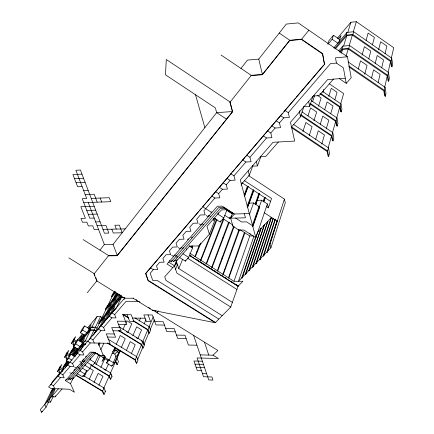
<?xml version="1.0" encoding="UTF-8"?>
<svg xmlns="http://www.w3.org/2000/svg" width="434" height="434" viewBox="0 0 434 434"><rect width="100%" height="100%" fill="white"/><g stroke="black" fill="none" stroke-linecap="round" stroke-linejoin="round"><path stroke-width="0.65" d="M59.219 375.052L59.713 368.857L61.856 364.533L59.653 367.142L57.505 371.461L59.594 372.719M348.909 66.923L383.835 90.89L384.622 95.833L385.311 96.299L386 93.229L385.061 87.277L348.041 61.84M339.92 52.53L342.572 49.449L348.22 48.95L387.274 75.874L388.034 80.751L388.701 81.212L389.363 78.272L388.457 72.391L349.56 45.543L342.757 46.15L338.797 50.773M335.395 48.955L346.826 35.55L352.365 35.035L390.567 61.487L391.3 66.31L391.956 66.76L392.591 63.944L391.712 58.129L353.661 31.753L346.994 32.382L333.854 47.838M385.311 96.299L384.361 90.332L385.061 87.277M388.701 81.212L387.79 75.315L388.457 72.391M391.956 66.76L391.072 60.934L391.712 58.129M384.681 87.207L387.274 75.874M388.088 72.31L390.567 61.487M391.208 58.682L393.725 47.691L356.336 21.7L350.905 22.232L337.337 38.273M378.101 82.672L380.097 74.35L373.582 69.858L371.504 78.136M381.649 67.888L383.558 59.914L377.189 55.509L375.209 63.386M385.056 53.68L386.878 46.08L380.645 41.751L378.589 49.932M364.728 74.23L367.055 65.36L360.508 60.852L358.262 69.039M368.743 58.926L370.799 51.087L364.397 46.66L362.086 55.102M372.421 44.919L374.39 37.405L368.13 33.055L366.079 40.525M291.426 127.591L327.106 151.45L328.017 155.904L328.668 156.338L329.552 153.207L328.457 147.831L293.536 124.455M300.344 115.167L331.489 136.092L332.368 140.502L333.008 140.931L333.854 137.925L332.797 132.603L302.01 111.896M309.881 103.921L335.694 121.346L336.545 125.714L337.169 126.137L337.983 123.245L336.963 117.983L311.362 100.677M319.853 93.69L339.741 107.176L340.565 111.5L341.178 111.912L341.959 109.135L340.972 103.921L322.695 91.514M328.18 147.685L331.489 136.092M332.52 132.478L335.694 121.346M336.518 118.471L339.741 107.176M340.712 103.769L343.63 93.549L329.243 83.751M328.668 156.338L327.567 150.956L328.457 147.831M333.008 140.931L331.945 135.603L332.797 132.603M337.169 126.137L336.144 120.858L336.963 117.983M341.178 111.912L340.185 106.688L340.972 103.921M321.746 144.142L324.453 134.969L318.268 130.818L315.664 139.341M326.222 128.979L328.826 120.175L322.766 116.09L320.281 124.227M330.703 113.817L333.024 105.956L327.09 101.936L324.713 109.71M334.842 99.798L337.061 92.285L331.245 88.324L328.771 96.429M346.115 56.024L348.22 48.95M349.251 45.505L352.365 35.035M353.357 31.698L356.336 21.7M339.681 51.548L341.889 48.977L348.719 48.375L349.56 45.543M334.739 48.505L346.158 35.089L352.853 34.465L353.661 31.753M341.39 53.301L342.572 49.449M343.625 46.004L346.826 35.55M347.656 32.843L350.905 22.232M341.889 48.977L342.757 46.15M346.158 35.089L346.994 32.382M309.198 135.744L312.068 126.657L305.851 122.486L302.905 131.535M313.939 120.723L316.695 111.994L310.608 107.892L307.983 115.954M318.496 106.292L321.138 97.905L317.346 95.339M322.869 92.426L323.851 89.323M338.84 42.472L341.015 35.583L338.167 38.946M253.841 236.508L238.461 281.275L270.903 247.852L285.279 202.781L284.389 199.103L248.709 175.721M277.359 220.467L267.377 252.192L266.888 252.197L276.979 220.857M284.389 199.103L269.921 244.092L270.903 247.852M267.377 252.192L267.789 250.912M275.048 219.512L263.199 255.968L263.682 255.962L264.306 254.047M275.416 219.121L263.682 255.962M273.17 218.128L259.543 259.711L260.026 259.706L260.443 258.425M328.066 44.116L332.151 39.266L333.464 35.241L339.751 39.581M189.533 255.322L238.114 286.163L238.228 285.832L230.736 307.039L215.259 322.739L148.222 280.782L145.645 273.637L324.491 64.384L322.543 53.545L301.554 39.158L289.782 40.259L279.252 33.055M312.67 101.572L314.552 95.795M304.017 106.693L309.67 106.308L312.914 96.408M273.328 218.383L260.026 259.706M270.93 217.998L271.391 217.982L271.293 217.613L255.919 263.416L256.402 263.411L256.825 262.131M271.293 217.613L256.402 263.411M267.463 221.671L267.919 221.66L267.827 221.291L252.328 267.089L252.805 267.084L253.445 265.163M327.849 44.029L328.994 40.568L333.464 35.241M324.491 64.384L322.543 53.545M267.827 221.291L252.805 267.084M264.029 225.311L264.48 225.3L264.382 224.937L248.769 270.729L249.246 270.724L249.886 268.803M291.523 127.021L300.502 116.773L304.033 106.249M264.382 224.937L249.246 270.724M260.97 228.55L245.715 274.331L245.243 274.337L260.97 228.55L261.067 228.913L260.617 228.924M245.715 274.331L246.149 273.057M266.226 206.459L268.375 207.859L271.559 198.425L244.271 180.582M299.867 110.697L299.444 111.939L300.502 116.773M255.707 236.98L241.743 277.912L242.215 277.912L242.649 276.632M257.59 232.136L242.215 277.912M232.336 302.362L178.781 268.554L176.345 261.252L189.658 246.1L198.897 245.948L209.378 234.17L207.007 226.364L221.481 209.899L226.353 209.747L232.385 213.647L230.655 218.204L232.944 226.255L238.96 230.134L243.859 230.02L255.865 237.767L267.382 203.969L261.637 200.22L256.906 200.383L255.648 203.931M263.812 202.022L265.103 197.443L264.518 197.465L263.096 201.555M263.688 201.533L265.103 197.443M261.637 200.22L259.358 206.741L258.165 206.779M252.534 226.694L259.592 206.486L258.995 206.503L252.366 225.447M252.892 226.559L259.722 206.975L259.592 206.486M189.609 253.103L233.986 281.286L249.789 235.96L253.445 235.884M255.48 204.788L259.407 193.727L258.821 193.743L255.105 204.197M255.827 204.664L259.407 193.727M249.404 214.542L253.554 202.96L259.722 206.975M247.12 206.476L253.12 190.021L253.706 190L253.836 190.488L247.852 206.947M238.895 229.716L222.832 274.494L223.298 274.494L239.443 230.069M224.215 270.691L224.676 269.422M247.651 206.258L248.796 203.117L253.554 202.96M247.488 207.089L253.706 190M252.225 166.179L257.433 165.934L260.704 157.092M233.622 226.315L217.26 270.962L217.727 270.957L234.17 226.667M221.964 258.311L222.436 257.042M244.109 195.116L247.407 186.284L247.988 186.262L248.118 186.756L244.597 196.217M244.461 195.723L247.988 186.262M215.259 322.739L152.453 310.256L133.113 298.239L124.639 298.212L96.842 280.966L94.048 273.968L108.392 255.854L117.082 255.734L232.467 111.874L229.949 102.316L251.074 75.635L262.261 74.729L289.657 40.568L301.44 39.467L308.824 30.206M241.841 183.077L241.402 184.233L249.333 175.173L252.897 165.717M222.458 239.042L222.935 237.778M224.752 215.329L229.499 218.394L229.971 217.163M241.071 185.313L241.798 183.414M214.179 218.21L220.152 222.056L223.814 217.944L227.031 209.638M220.152 222.056L220.618 220.873M289.657 40.568L289.782 40.259L262.261 74.729M217.06 219.571L200.964 260.308L200.497 260.313L216.506 219.213M218.313 212.812L217.814 214.076L223.814 217.944M209.378 234.17L214.391 221.552L213.43 218.318M199.559 244.505L194.888 256.749L195.349 256.744L200.893 242.997M196.401 253L196.906 251.753M179.627 257.519L185.367 261.154L188.703 257.4L192.604 247.906L192.137 247.597M201.392 224.031L200.975 225.04L198.978 223.76M191.893 247.564L192.653 245.715M185.367 261.154L185.855 259.966M186.284 249.941L186.783 248.742M178.781 268.554L182.535 259.543M137.48 359.884L142.602 347.694L141.468 344.742L118.27 330.496M133.081 320.905L147.723 329.943L148.824 332.883L143.86 344.694L144.376 345.008L143.117 348.008L142.602 347.694M150.045 329.976L154.347 319.733M157.075 313.239L158.112 310.771M175.488 269.422L177.246 265.234L176.285 262.364L174.517 266.541M107.464 343.185L135.012 360.019L136.178 362.981L136.705 363.296L138.001 360.204L136.602 356.623L108.033 339.155M148.824 332.883L149.329 333.198L150.549 330.29L149.225 326.737L134.876 317.872M136.705 363.296L135.294 359.721L136.602 356.623M143.117 348.008L141.744 344.444L143.014 341.444L118.97 326.661M149.329 333.198L147.999 329.645L149.225 326.737M183.251 247.57L182.828 248.579L181.369 247.651M177.105 259.456L174.425 265.787L164.719 276.794L165.967 280.38L222.132 315.648M136.319 356.922L141.468 344.742M142.732 341.748L147.723 329.943M148.949 327.041L153.273 316.804M155.497 311.552L156.018 310.315M171.88 260.34L173.795 261.55L174.435 260.047L176.345 261.252M176.584 255.208L176.155 256.212L174.229 254.991M180.669 247.847L180.24 248.856L178.287 247.619M152.453 310.256L152.594 309.919L217.911 350.504L213.034 355.191L200.22 354.871M131.296 353.851L135.218 344.71L130.238 341.656L126.527 350.167M137.795 338.71L141.598 329.851L136.699 326.835L132.847 335.666M144.093 324.041L145.933 319.744M169.314 260.639L171.235 261.848L171.663 260.845M251.074 75.635L251.21 75.321L262.391 74.415L258.762 59.105L286.31 24.076L298.196 22.899L347.466 56.789L351.22 77.751L346.224 83.35L339.366 78.668M174.012 255.496L173.578 256.505L171.647 255.279M232.467 111.874L232.608 111.554L216.658 112.639L113.073 244.342L104.328 244.499L99.95 250.141M139.227 321.035L140.562 317.976M75.999 375.426L102.386 391.316L103.58 394.083L104.084 394.387L105.429 391.322L103.992 387.98L82.823 375.22M90.646 365.037L109.07 376.197L110.231 378.953L110.724 379.256L112.032 376.283L110.637 372.947L94.563 363.204M117.175 364.571L118.439 361.685L117.082 358.365L115.807 361.245L117.175 364.571L116.686 364.272L115.558 361.522L110.382 373.224L111.077 374.878M103.737 388.256L109.07 376.197M116.827 358.641L120.527 350.271M104.084 394.387L102.641 391.045L103.992 387.98M110.724 379.256L109.325 375.92L110.637 372.947M108.158 359.515L106.574 363.025L111.695 366.133L112.216 364.961M112.997 363.204L115.862 356.748L118.498 353.856L117.489 351.274L115.802 350.243L113.415 350.753L112.542 351.724M111.695 366.133L114.337 363.253L119.865 350.764M121.227 347.694L125.252 338.591L120.256 335.525L116.176 344.607M127.894 332.623L131.795 323.807L126.88 320.775L125.827 323.124M229.949 102.316L230.091 101.995L166.303 59.512L165.463 74.811L215.367 107.909L216.658 112.639L226.505 119.16M116.643 350.759L117.332 349.218M148.222 280.782L145.797 273.306L157.927 259.109M114.798 347.672L109.2 360.128L106.574 363.025M122.93 329.569L125.301 324.296M98.898 385.338L102.956 376.283L98.155 373.381L94.048 382.414M105.619 370.338L108.505 363.898M145.645 273.637L145.797 273.306M133.113 298.239L133.265 297.908M103.802 357.556L102.017 361.473L104.648 358.538L105.326 357.046L102.44 355.289M100.851 367.446L104.833 358.679L107.985 360.594M89.192 379.484L93.343 370.468L84.869 365.319L85.422 364.142M96.071 364.549L100.102 355.804L98.523 354.844M100.813 349.728L103.818 343.234M124.086 299.465L124.911 297.681M87.38 362.466L92.475 365.553L95.024 362.688L98.795 354.535M91.569 364.902L89.947 368.39L87.44 371.206L82.379 368.151M114.652 310.326L115.455 308.612L93.381 334.457L92.833 335.591M124.292 297.681L121.222 297.67L99.223 323.563L98.735 323.265L120.723 297.361L121.498 295.695M77.458 373.75L82.487 376.777L84.956 374.005L86.583 370.522M87.125 370.555L84.326 376.555L83.176 375.86M98.881 345.513L99.983 343.153M116.241 308.335L121.222 297.67M90.462 358.408L89.909 359.585L95.024 362.688M111.495 313.614L114.896 306.361L112.417 309.279L109.005 316.527M118.059 299.634L120.256 294.946M106.531 319.419L109.948 312.176L107.502 315.046L103.797 322.891M112.845 306.041L116.437 298.429L114.006 301.31L110.681 308.335M115.58 302.558L118.889 295.527L119.713 294.55M80.469 369.79L79.91 370.961L84.956 374.005M101.643 325.137L105.077 317.9L102.663 320.731L98.941 328.565M108.261 311.189L111.587 304.169L109.189 307.012L105.853 314.026M114.43 298.18L116.751 293.286M117.131 294.702L117.706 293.482M112.037 301.022L116.317 292.738M84.066 361.424L84.532 360.437M98.735 323.265L100.053 320.504L121.157 295.603M118.938 294.274L105.733 309.936L105.25 309.637L106.531 306.963L117.668 293.72M115.911 292.093L112.053 296.704L111.576 296.411L112.824 293.807L114.994 291.209M124.791 297.881L48.624 387.019L51.109 388.501L69.413 389.244L74.398 392.227L70.509 383.672L73.454 377.509M94.156 334.169L99.223 323.563M101.117 319.598L105.733 309.936M107.572 306.084L112.053 296.704M113.871 292.896L114.446 291.691M69.44 377.732L68.577 378.725L70.243 379.723L70.715 378.746M89.447 339.67L93.977 330.231L95.681 331.278M95.301 327.469L100.525 316.592L102.24 317.645M80.127 341.563L89.995 329.878L94.221 329.949L95.545 327.187L97.249 328.229M71.99 372.746L71.512 373.734L69.82 372.714M73.292 355.544L83.203 343.907L84.576 341.07L88.232 341.146M89.995 329.878L91.33 327.122L95.545 327.187M70.509 383.672L65.48 380.661L65.957 379.679M80.762 350.276L83.697 344.205L85.465 344.249M85.069 341.368L90.484 330.176L93.977 330.231M100.525 316.592L97.07 316.554L91.813 327.42L94.14 327.453M55.102 389.347L51.472 396.747L55.085 396.904L55.644 395.754M74.849 356.303L77.691 352.473L76.851 354.209M81.679 342.269L84.538 338.384L80.746 346.186M88.352 328.56L91.189 324.697L88.069 331.109M54.744 389.775L52.975 389.705L46.943 401.949L50.518 402.117L53.328 396.367M73.954 354.177L76.878 348.182M80.735 340.294L83.578 334.478M76.2 351.529L77.664 348.535M83.263 337.061L84.397 334.728M58.4 388.799L40.275 409.609L41.599 412.3L46.026 407.244L48.771 401.651M65.301 367.961L66.429 365.667L68.648 363.063L67.525 365.368M71.849 354.621L73.319 351.627L75.532 349.017L72.597 355.001M78.869 340.316L80.008 337.994L82.216 335.374L79.368 341.184M41.599 412.3L42.147 411.182M62.843 369.177L63.435 367.972L68.935 361.522M65.111 364.571L66.841 361.061M69.722 355.213L70.297 354.046L75.879 347.444M71.941 350.705L74.008 346.506M62.002 371.884L63.652 368.531L52.422 381.692L50.762 385.034M69.608 362.846L66.44 360.931L68.713 358.251L70.85 353.911L75.071 356.466M77.653 349.153L73.492 346.63L75.76 343.934L77.832 339.724L82.509 342.567M84.95 335.553L80.339 332.742L82.596 330.035L84.608 325.945L89.214 328.76M54.63 388.316L49.199 399.361L50.518 402.117M117.082 255.734L232.608 111.554M63.435 367.972L62.957 367.685L64.346 364.869L67.357 361.321M70.297 354.046L69.825 353.759L71.176 351.019L74.605 346.95M80.339 332.742L82.357 328.652L84.608 325.945M64.585 357.209L66.673 353.016L68.87 350.395L66.787 354.594L64.585 357.209L66.901 358.603M71.469 343.365L73.492 339.29L75.684 336.659L73.661 340.739L71.469 343.365L73.742 344.748M96.842 280.966L95.843 277.733M108.392 255.854L108.554 255.523L117.245 255.404L113.073 244.342M94.048 273.968L94.211 273.642L68.832 257.872M241 68.447L247.483 60.093L258.762 59.105M87.343 292.695L97.01 280.641M111.576 296.411L115.417 291.822M76.964 340.506L82.525 333.882M87.663 327.768L97.07 316.554M77.832 339.724L75.565 342.421L73.492 346.63L73.661 340.739L75.945 342.122M105.25 309.637L118.542 293.856M79.753 340.853L91.33 327.122M69.825 353.759L74.973 347.661M80.605 341.856L90.484 330.176M70.85 353.911L68.577 356.596L66.44 360.931L66.787 354.594L69.109 355.994M57.505 371.461L59.713 368.857L62.333 370.435M72.521 355.245L84.576 341.07M62.957 367.685L68.122 361.614M73.351 356.341L83.697 344.205M158.801 258.084L198.729 211.363M199.602 210.333L201.36 208.282M226.532 178.824L202.678 206.741L211.792 212.617M227.389 177.821L231.707 172.765M232.586 171.734L234.344 169.678M235.223 168.652L244.705 157.553M245.514 156.609L282.545 113.274M283.755 111.863L295.532 98.079M296.411 97.048L323.715 65.095M54.749 388.647L53.415 385.815L60.451 377.64L64.161 377.77L62.832 374.868L60.304 373.349M62.832 374.868L70.086 366.432L73.867 366.551L72.543 363.578L69.977 362.027M72.543 363.578L80.03 354.871L83.887 354.969L82.563 351.92L79.965 350.341M82.563 351.92L90.299 342.931L110.117 343.354L106.232 333.854L114.294 334.001M94.238 343.012L92.914 339.882L100.905 330.594L104.925 330.659L103.612 327.448L100.932 325.804M103.612 327.448L111.869 317.845L115.976 317.889L114.668 314.59L111.95 312.914M114.668 314.59L126.099 301.288L138.131 301.342M215.557 191.665L218.644 193.667L219.848 197.839L214.906 198.012L203.904 210.81L205.13 214.852L200.307 214.993L196.743 219.137L197.98 223.114L193.217 223.239L189.718 227.308L190.96 231.224L186.257 231.333L182.828 235.326L184.076 239.183L179.426 239.275L176.058 243.192L177.316 247L172.721 247.076L169.412 250.923L170.676 254.666L166.135 254.731L162.891 258.507L164.161 262.201L159.674 262.25L156.484 265.955L157.759 269.595L153.321 269.633L150.191 273.274L152.746 280.429L157.141 280.413L218.741 319.033M218.644 193.667L222.42 189.278L227.427 189.083L226.233 184.846L223.119 182.817M226.233 184.846L230.085 180.365L235.152 180.153L233.969 175.846L230.834 173.79M233.969 175.846L245.872 162.007L251.074 161.752L249.919 157.298L246.724 155.193M249.919 157.298L266.53 137.979L271.906 137.676L270.789 133.026L267.523 130.851M270.789 133.026L275.096 128.019L280.548 127.688L279.447 122.958L276.149 120.76M279.447 122.958L283.841 117.847L289.369 117.489L288.284 112.677L284.959 110.448M288.284 112.677L330.513 63.576L336.453 63.082L343.381 67.829L346.224 83.35M53.073 388.3L52.226 389.276L44.707 404.521L46.026 407.244M50.74 392.287L54.104 388.403M73.861 370.376L75.087 368.965M82.541 360.394L83.816 358.929M85.514 356.976L86.366 355.999M187.493 239.742L188.372 238.727M210.946 212.779L211.819 211.776M65.48 380.661L90.337 352.115L94.238 352.213L104.648 358.538M98.258 344.308L99.532 342.844M80.784 364.734L82.031 363.301M191.41 237.962L192.289 236.953M171.235 261.848L218.714 207.49L223.618 207.333L233.742 213.886M78.988 369.079L79.878 368.059M81.663 366.019L82.558 364.999M176.66 257.503L177.549 256.489M55.085 396.904L62.057 388.945M278.406 141.994L265.695 156.506L260.416 156.772M333.48 79.124L319.039 95.61L313.305 96.022M70.243 379.723L93.473 353.216L96.706 353.298M173.795 261.55L220.103 208.7L224.991 208.548L233.058 213.767M190.64 246.989L191.513 245.991M213.756 220.749L215.508 218.758M229.499 218.394L231.751 215.882M249.328 213.571L234.431 214.005L230.655 218.204L245.46 217.803L244.342 213.718M111.988 353.401L113.176 353.146L115.802 350.243L115.645 348.187L114.109 349.207L114.609 350.498M115.862 356.748L114.864 354.171L117.489 351.274L119.019 350.249L119.182 352.31L117.994 352.565M257.731 231.978L271.505 217.38M238.114 286.163L242.937 281.259L233.986 281.286M347.466 56.789L335.466 57.809L336.453 63.082M345.28 78.212L327.621 79.579L290.449 122.269L294.697 141.088L273.019 142.292L240.241 179.942L255.865 237.767M81.988 174.159L72.917 174.582L77.621 186.745L82.118 186.56M74.496 178.662L83.54 178.249M76.064 182.714L85.091 182.323M83.653 190.575L88.156 190.396M85.189 194.568L94.189 194.22L97.183 202.173M91.189 198.376L109.281 197.709L110.746 201.691L83.767 202.645M94.189 206.264L80.854 206.714L85.379 218.318L80.99 218.448L82.493 222.262L86.865 222.143L88.352 225.951L92.735 225.837L94.2 229.624L98.589 229.521M86.789 210.463L95.675 210.175M88.286 214.336L97.156 214.065M94.194 218.063L89.778 218.194L82.243 198.707L86.708 198.539L75.869 170.258L80.42 170.041L104.426 233.194L108.836 233.096L105.972 225.496L97.129 225.723M95.664 221.904L100.091 221.785M232.57 226.011L233.177 225.995L233.324 226.499M102.988 229.412L125.242 228.87M238.586 229.89L239.199 229.879L239.335 230.373M249.496 233.655L250.109 233.644L250.244 234.143M120.723 297.361L123.902 297.366M132.533 318.073L145.102 318.214M125.513 321.274L117.272 321.171L121.14 330.925L113.003 330.789M154.77 321.637L163.255 321.746L166.835 331.668L175.32 331.809M118.569 324.442L126.788 324.551L122.936 314.672L131.263 314.753L133.802 321.377L129.652 321.328L127.091 314.71M164.453 325.071L155.985 324.952L152.318 314.959L143.855 314.878L146.339 321.534L150.549 321.589L148.081 314.916M119.855 327.692L111.706 327.567L115.58 337.191L107.534 337.039M165.647 328.381L174.153 328.505L177.636 338.357L186.143 338.52M176.481 335.091L185.009 335.243L188.405 345.025L196.927 345.209M83.203 343.907L85.644 343.961M95.8 352.766L91.91 352.668L67.867 380.189L66.196 379.186M97.607 353.829L95.024 353.764L72.614 379.262L70.948 378.258M99.446 355.381L103.368 355.484L98.187 343.099M202.385 361.229L193.949 360.996L197.204 370.386L201.392 370.517M195.04 364.142L203.459 364.386M196.125 367.272L204.528 367.522M202.456 373.62L206.644 373.755M57.928 376.126L60.451 377.64M50.924 384.329L53.415 385.815M104.925 391.023L105.429 391.322M72.223 372.258L73.91 373.273M76.238 375.139L102.641 391.045M59.653 367.142L63.803 369.643M68.713 358.251L71.898 360.177M77.133 366.611L78.831 367.641M74.719 367.066L76.422 368.092M67.53 364.891L70.086 366.432M77.436 353.298L80.03 354.871M104.03 369.372L105.088 370.018M111.538 375.98L112.032 376.283M91.471 365.108L109.325 375.92M82.118 360.882L83.833 361.918M66.673 353.016L70.124 355.099M79.699 361.327L81.413 362.363M87.668 341.325L90.299 342.931M103.205 354.974L104.93 356.021M102.825 355.131L105.126 356.531M104.627 357.345L114.337 363.253M73.492 339.29L76.889 341.357M96.956 353.466L98.106 354.171M99.261 354.871L100.992 355.923M102.717 356.97L104.448 358.023M75.76 343.934L79.932 346.473M107.778 342.909L135.294 359.721M82.596 330.035L87.223 332.862M90.277 338.276L92.914 339.882M113.176 353.146L114.864 354.171M98.236 328.961L100.905 330.594M94.221 329.949L95.925 330.99M109.162 316.174L111.869 317.845M126.24 331.603L127.341 332.281M136.146 337.695L137.247 338.374M141.088 340.733L142.184 341.412M118.77 330.334L141.744 344.444M100.053 320.504L100.542 320.802M123.24 314.357L128.421 317.552M133.601 320.753L147.999 329.645M122.393 314.308L128.724 318.214M213.034 355.191L218.378 358.506L197.069 357.947L203.519 376.707L211.89 376.989L212.931 380.07L208.743 379.924L193.591 335.395M136.032 299.628L137.139 300.317M138.799 301.348L139.905 302.037M148.732 307.522L150.386 308.547M83.138 239.611L108.554 255.523M148.368 280.445L215.378 322.397M150.468 267.838L153.321 269.633M177.246 265.234L177.712 265.532M168.663 262.152L174.425 265.787L176.888 273.1L230.736 307.039M172.786 267.642L167.041 264.018L217.315 206.269L222.23 206.112L234.431 214.005M189.327 255.382L237.87 286.196M182.942 253.749L188.703 257.4M187.445 258.1L236.78 289.38M189.186 245.731L192.604 247.906M190.238 255.366L191.378 256.087M196.521 259.353L198.805 260.801M199.949 261.528L202.233 262.982M203.378 263.704L205.662 265.158M207.376 266.243L209.09 267.333M210.805 268.418L212.519 269.509M214.233 270.599L215.948 271.684M217.662 272.774L219.376 273.859M221.66 275.313L222.805 276.035M225.089 277.489L226.233 278.216M230.801 281.113L233.085 282.567M235.374 284.015L237.083 285.105M202.098 223.846L203.589 224.807M210.778 216.577L208.765 215.286L208.152 216.799L206.134 215.503M235.57 218.069L241.629 221.986L246.572 221.861L252.626 225.778M223.13 218.769L232.77 224.986M240.143 229.743L249.789 235.96M211.835 196.027L214.906 198.012M227.275 210.604L232.575 214.033M264.235 212.703L277.283 221.194M219.322 187.26L222.42 189.278M242.036 182.779L270.55 201.409M226.955 178.325L230.085 180.365M242.693 159.913L245.872 162.007M263.275 135.82L266.53 137.979M271.814 125.833L275.096 128.019M280.532 115.628L283.841 117.847M291.339 126.723L327.567 150.956M301.028 114.826L331.945 135.603M310.435 103.498L336.144 120.858M221.02 54.999L251.21 75.321M320.721 93.489L340.185 106.688M348.838 65.946L384.361 90.332M301.44 39.467L322.44 53.865M348.719 48.375L387.79 75.315M332.151 39.266L337.95 43.264M352.853 34.465L391.072 60.934M94.211 273.642L94.91 275.395M142.96 342.334L143.638 344.108M88.221 202.488L104.328 244.499M143.014 341.444L144.376 345.008M100.205 198.04L101.686 202.011M111.842 229.195L113.263 232.993L122.16 232.792L119.355 225.148L114.874 225.262L116.296 229.087M204.425 342.128L208.749 355.083M215.275 218.486L215.394 218.888M195.506 94.737L204.87 127.629M230.091 101.995L232.44 110.914M248.188 170.812L249.333 175.173M256.299 161.497L257.433 165.934M267.382 203.969L268.375 207.859M308.634 101.388L309.67 106.308M244.385 232.472L228.387 278.026L228.854 278.02L244.933 232.825L244.385 232.472M229.13 222.631L212.15 267.415L211.683 267.42L228.577 222.279L229.13 222.631M223.841 219.224L206.562 263.861L206.096 263.867L223.288 218.866L223.841 219.224"/></g></svg>
